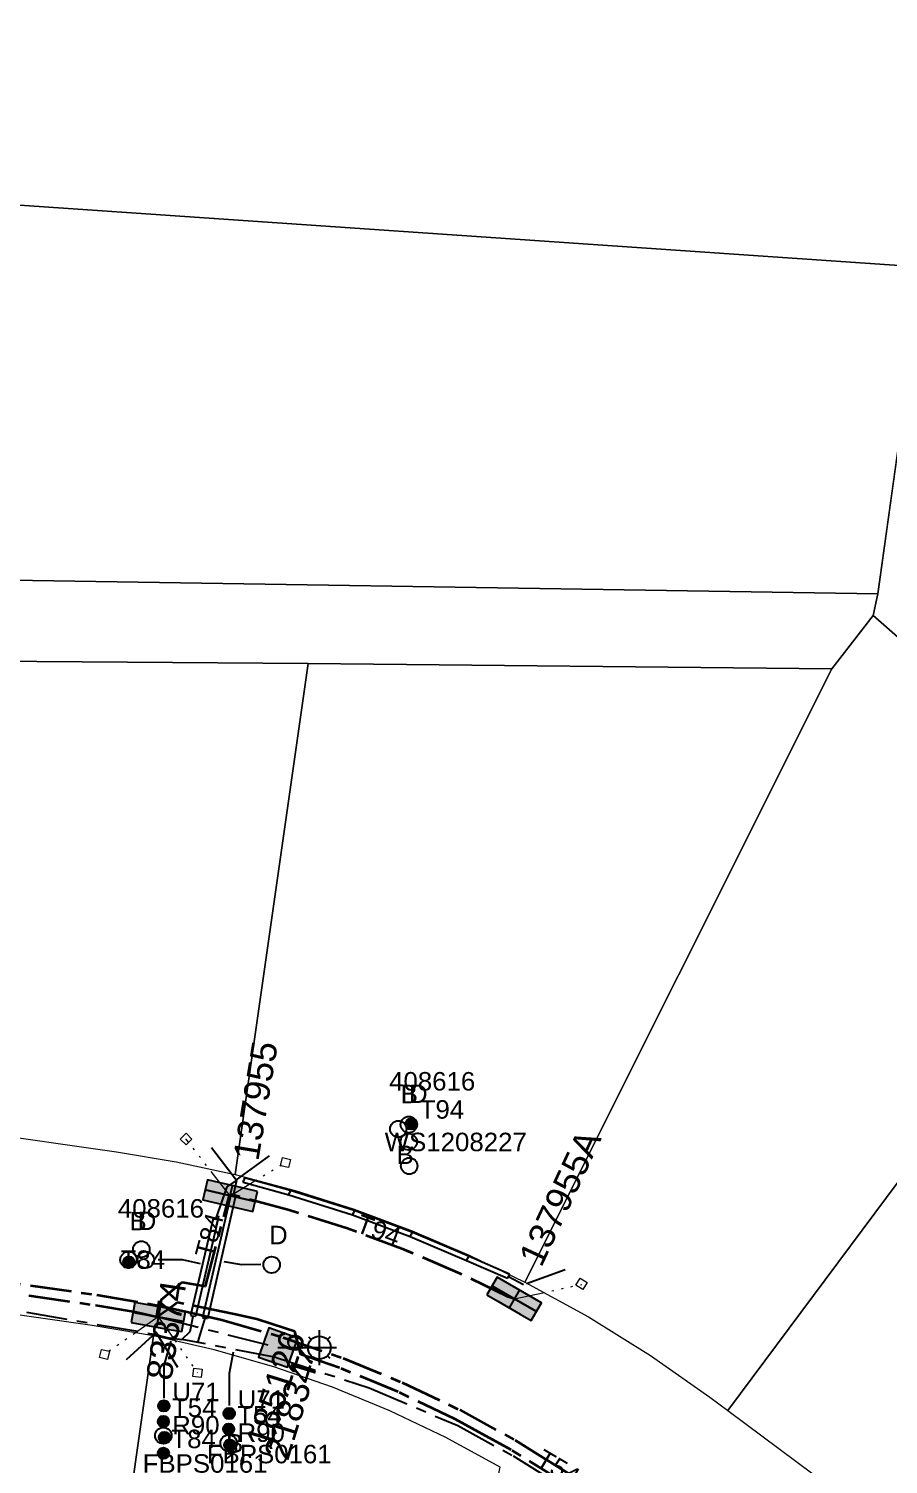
# Model space of a CAD drawing. Header units: metres. Extents: x 244561 to 254068, y 6159332 to 6162744.
# Drawn here: x 251460.1 to 251543.8, y 6161881.6 to 6162021.4 of the extents above; entities that cross this region are included whole.
import ezdxf
from ezdxf.enums import TextEntityAlignment as Align

# ---------------------------------------------------------------- set-up
doc = ezdxf.new("R2010")
doc.units = ezdxf.units.M
doc.linetypes.add('Cable Exist UG', pattern=[7, 4, -1, 1, -1])
doc.linetypes.add('PHANTOMX2', pattern=[6.6, 3, -0.75, 0.2, -0.75, 0.2, -0.75, 0.2, -0.75])
doc.layers.get('0').update_dxf_attribs({"color": 6})
for name, color, linetype, lineweight in [('_User_HV_Exist', 1, 'Continuous', 35), ('_User_LV_Exist', 5, 'Continuous', 35), ('Cadastre Developer_SP_NEW', 92, 'Continuous', 15), ('Cadastre Land Parcels_SP_EXT', 118, 'Continuous', 15), ('Mains_HV_EXT', 13, 'Continuous', 25), ('Mains_LV_EXT', 163, 'Continuous', 25), ('Mains_LV_SL_EXT', 135, 'Continuous', 25), ('Services_SP_EXT', 42, 'PHANTOMX2', 20)]:
    doc.layers.add(name, color=color, linetype=linetype, lineweight=lineweight)
for name, color, linetype in [('Duct_SP_EXT', 30, 'Continuous'), ('Equip_SP_SL_EXT', 7, 'Continuous'), ('SupportsUG_SP_LV_EXT', 7, 'Continuous'), ('SupportsUG_SP_LV_SL_EXT', 7, 'Continuous'), ('Trench_SP_EXT', 7, 'Continuous')]:
    doc.layers.add(name, color=color, linetype=linetype)
doc.styles.add('COLUMN_LABEL', font='arial.ttf', dxfattribs={"height": 2})
doc.styles.add('iecARIAL', font='arial.ttf', dxfattribs={"height": 2})
doc.styles.add('POLE_LABEL', font='arial.ttf', dxfattribs={"height": 2})
doc.styles.add('SL_LABEL', font='arial.ttf', dxfattribs={"height": 2})
doc.styles.get("Standard").update_dxf_attribs({"font": 'arial.ttf'})

# ---------------------------------------------------------------- blocks, each defined once
blk = doc.blocks.new('COLUMN_EXT')
blk.add_hatch(color=256).paths.add_polyline_path([(1.5, -1.5), (1.5, 1.5), (-1.5, 1.5), (-1.5, -1.5)])
blk.add_lwpolyline([(1.5, 1.5), (-1.5, 1.5), (-1.5, -1.5), (1.5, -1.5)], close=True)
at = {"flags": 9}
for tag, p in [('STREETNAME', (-1.81, 1.6)), ('LOCATION', (-1.81, 1.4)), ('SUBURB', (-1.81, 1.8)), ('NOTES', (-1.81, 2)), ('COLUMN_TYPE', (-1.81, 0.4)), ('OWNED_BY', (-1.81, 0.6)), ('LEGEND', (-1.81, 1.2)), ('USAGE', (-1.81, 1)), ('STATE', (-1.81, 0.8))]:
    blk.add_attdef(tag, text='', height=0.2, rotation=180, dxfattribs=at).set_placement(p, align=Align.MIDDLE_LEFT)
at = {"flags": 1}
blk.add_attdef('Z', (-1.81, 2.35), '', height=0.2, rotation=180, dxfattribs=at)
at = {"flags": 9}
for tag, style, p in [('STRUCTURE_PLANT_NUMBER', 'POLE_LABEL', (-1.81, -0.03)), ('STREET_CODE', 'COLUMN_LABEL', (-1.81, 0.2))]:
    blk.add_attdef(tag, text='', height=0.2, rotation=180, dxfattribs=dict(at, style=style)).set_placement(p, align=Align.MIDDLE_LEFT)
at = {"style": 'COLUMN_LABEL', "width": 0.9, "flags": 8}
blk.add_attdef('ASSET_NUM', text='', height=2, rotation=270, dxfattribs=at).set_placement((2, -4), align=Align.MIDDLE_LEFT)
blk = doc.blocks.new('PILLAR_EXT')
blk.add_hatch(color=256).paths.add_polyline_path([(-2.5, 1), (-2.5, -1), (2.5, -1), (2.5, 1)])
for p, q in [((-2.5, 0), (2.5, 0)), ((0, 1), (0, -1))]:
    blk.add_line(p, q)
at = {"ltscale": 10}
blk.add_line((2.5, 0), (-2.5, 0), dxfattribs=at)
blk.add_lwpolyline([(-2.5, -1), (-1.25, -1), (1.25, -1), (2.5, -1), (2.5, 1), (-2.5, 1)], close=True)
at = {"width": 0.9, "flags": 8}
blk.add_attdef('ASSET_NUM', text='', height=2, rotation=90, dxfattribs=at).set_placement((-2, 4), align=Align.MIDDLE_LEFT)
for tag, p, flags in [('OWNED_BY', (0, -0.2), 9), ('STATE', (0, -0.4), 9), ('SUPPORT_TYPE', (0, -0.6), 9), ('USAGE', (0, -0.8), 9), ('LEGEND', (0, -1), 9), ('LOCATION', (0, -1.2), 9), ('NOTES', (0, -1.4), 9), ('STREETNAME', (0, -1.8), 9), ('SUBURB', (0, -2), 1), ('PARENT', (0, -1.6), 9)]:
    blk.add_attdef(tag, p, '', height=0.2, dxfattribs=dict(flags=flags))
blk = doc.blocks.new('DUCT_EXT')
blk.add_circle((0, 0.8), 0.8)
at = {"flags": 1}
blk.add_attdef('Z', (0, 0), '', height=0.2, dxfattribs=at)
at = {"flags": 9}
for tag, p in [('DUCT_CODE', (0, 0)), ('XSECT_TYPE', (0, -0.2)), ('STATE', (0, -0.6)), ('FB_REFERENCE', (0, -0.4)), ('NOTES', (0, -0.8))]:
    blk.add_attdef(tag, text='', height=0.2, dxfattribs=at).set_placement(p, align=Align.MIDDLE_LEFT)
blk = doc.blocks.new('SL_LANTERN_EXT')
at = {"flags": 9}
for tag, p in [('LRATECODE', (-7.4, 0)), ('LOUTREACHVOCAB', (-7.2, 0)), ('LOUTREACH', (-7, 0)), ('LANTNUMBER', (-6.6, 0)), ('LNEW', (-6.4, 0)), ('LMASTVOCAB', (-6.2, 0)), ('LMAST', (-6, 0)), ('LLAMPVOCAB', (-5.8, 0)), ('LLAMP', (-5.6, 0)), ('LEXIST', (-5.4, 0)), ('LCHARGE3PERCENT', (-5.2, 0)), ('LCHARGE3', (-5, 0)), ('LCHARGE2PERCENT', (-4.8, 0)), ('LCHARGE2', (-4.6, 0)), ('LCHARGE1PERCENT', (-4.4, 0)), ('LCHARGE1', (-4.2, 0)), ('LCATEGORY', (-4, 0)), ('LBRACKETVOCAB', (-3.8, 0)), ('LBRACKET', (-3.6, 0)), ('LKINGHEIGHT', (-3.4, 0)), ('CREPLACE', (-3.2, 0)), ('CREMOVE', (-3, 0)), ('CNUMBER', (-2.8, 0)), ('CNEW', (-2.6, 0)), ('CEXIST', (-2.4, 0)), ('USAGE', (-2.2, 0)), ('STATE', (-2, 0)), ('OWNED_BY', (-1.8, 0)), ('ORIENTATION', (-1.6, 0)), ('OPERATING_VOLTAGE', (-1.4, 0)), ('NO_PHASES', (-1.2, 0)), ('LANTERN_TYPE', (-1, 0)), ('LANTERN_PURPOSE', (-0.8, 0)), ('CONTROL_TYPE', (-0.6, 0)), ('CONSTRUCTED_VOLTAGE', (-0.4, 0))]:
    blk.add_attdef(tag, text='', height=0.001, rotation=270, dxfattribs=at).set_placement(p, align=Align.MIDDLE_LEFT)
at = {"style": 'SL_LABEL', "flags": 9}
blk.add_attdef('STREET_CODE', text='', height=0.001, rotation=270, dxfattribs=at).set_placement((0, 0), align=Align.MIDDLE_LEFT)
at = {"flags": 1}
blk.add_attdef('Z', (0, 0), '', height=0.001, rotation=270, dxfattribs=at)
at = {"width": 0.9}
blk.add_attdef('LNUMBER', text='', height=1, dxfattribs=at).set_placement((7, -1), align=Align.MIDDLE_LEFT)
at = {"flags": 9}
for tag, p in [('LREMOVE', (0, -7.6)), ('LREPLACE', (0, -7.8)), ('LTYPE', (0, -8)), ('LTYPEVOCAB', (0, -8.2)), ('LEGEND', (0, -8.4)), ('SUBURB', (0, -8.6)), ('STREETNAME', (0, -8.8)), ('LOCATION', (0, -9)), ('NOTES', (0, -9.2)), ('MAINTAINED_BY', (0, -9.86))]:
    blk.add_attdef(tag, text='', height=0.001, dxfattribs=at).set_placement(p, align=Align.MIDDLE_LEFT)
blk.add_attdef('OPERATED_BY', (0, -9.61), '', height=0.001, dxfattribs=at)
blk.add_wipeout([(5.69, 0), (5.06, -1.06), (4, -1.69), (2.94, -1.06), (2.31, 0), (2.94, 1.06), (4, 1.69), (5.06, 1.06)])
for p, q in [((4, 1.69), (4, 0)), ((0, 0), (4, 0)), ((2.94, 1.06), (3.2, 0.8)), ((5.06, 1.06), (4.8, 0.8)), ((2.94, -1.06), (3.2, -0.8)), ((4, 0), (5.69, 0)), ((4, 0), (4, -1.69)), ((5.06, -1.06), (4.8, -0.8))]:
    blk.add_line(p, q)
blk.add_circle((4, 0), 1.12)
blk = doc.blocks.new('CCP_EXT')
at = {"flags": 9}
for tag, p in [('LEGEND', (0, -1.4)), ('STATE', (0, -1.8)), ('LIFE_SUPPORT', (0, -1.6)), ('NOTES', (0, -2))]:
    blk.add_attdef(tag, text='', height=0.2, dxfattribs=at).set_placement(p, align=Align.MIDDLE_LEFT)
blk.add_wipeout([(0, 0.57), (0.57, 0), (0, -0.57), (-0.57, 0)])
blk.add_lwpolyline([(-0.57, 0), (0, 0.57), (0.57, 0), (0, -0.57), (-0.57, 0)])
at = {"flags": 1}
blk.add_attdef('Z', (0, 0), '', height=0.2, dxfattribs=at)
at = {"flags": 9}
for tag, p in [('CCP_TYPE', (0, 0)), ('CONSTRUCTED_VOLTAGE', (0, -0.2)), ('OPERATING_VOLTAGE', (0, -0.6)), ('ORIENTATION', (0, -0.8)), ('OWNED_BY', (0, -1)), ('NO_PHASES', (0, -0.4)), ('USAGE', (0, -1.2))]:
    blk.add_attdef(tag, text='', height=0.2, dxfattribs=at).set_placement(p, align=Align.MIDDLE_LEFT)
blk = doc.blocks.new('CABLE_LARGE_EXT')
h = blk.add_hatch(color=256)
edge = h.paths.add_edge_path()
edge.add_arc((0, 0.55), 0.55, 0, 360)
blk.add_circle((0, 0.55), 0.55)
at = {"flags": 1}
blk.add_attdef('Z', (0, 0), '', height=0.2, dxfattribs=at)
at = {"flags": 9}
for tag, p in [('COND_CODE', (0, 0)), ('STATE', (0, -0.4)), ('XSECT_SIZE', (0, -0.6)), ('FB_REFERENCE', (0, -0.2)), ('NOTES', (0, -0.8))]:
    blk.add_attdef(tag, text='', height=0.2, dxfattribs=at).set_placement(p, align=Align.MIDDLE_LEFT)

msp = doc.modelspace()

# ---------------------------------------------------------------- linework, layer by layer
at = {"layer": '_User_LV_Exist', "linetype": 'Cable Exist UG'}
for points in [[(251421.3572, 6161909.9187), (251425.5737, 6161908.9213), (251424.98, 6161902.4862), (251439.3209, 6161900.9535), (251439.3209, 6161900.9535), (251466.5717, 6161897.0604), (251470.4432, 6161896.3971), (251472.7121, 6161895.8901)], [(251472.7005, 6161895.9065), (251473.0047, 6161897.6205), (251475.0097, 6161899.2915), (251477.2796, 6161898.9084), (251479.6753, 6161907.8552)], [(251507.3534, 6161897.6766), (251506.7493, 6161897.8772), (251506.7493, 6161897.8772), (251502.1268, 6161900.1152), (251496.6696, 6161902.4443), (251491.1086, 6161904.512), (251485.4547, 6161906.3127), (251479.6753, 6161907.8552)]]:
    msp.add_lwpolyline(points, dxfattribs=at)
at = {"layer": 'Cadastre Developer_SP_NEW', "linetype": 'Continuous'}
for points in [[(251550.0385, 6162017.9007), (251551.2319, 6162026.1994), (251442.3935, 6162041.8655), (251444.1165, 6162023.5378), (251444.9581, 6162005.1495), (251547.1928, 6161998.1245), (251550.0385, 6162017.9007)], [(251547.1928, 6161998.1245), (251444.9581, 6162005.1495), (251444.9086, 6161986.4994), (251443.9523, 6161967.8726), (251542.7676, 6161966.3383), (251547.1928, 6161998.1245)], [(251568.6289, 6161943.4938), (251581.0445, 6161967.7411), (251574.3924, 6161970.1353), (251544.7795, 6161980.793), (251542.7676, 6161966.3383), (251542.3012, 6161964.2041), (251566.1778, 6161943.2675), (251568.6289, 6161943.4938)], [(251542.3013, 6161964.2041), (251542.7676, 6161966.3383), (251443.9523, 6161967.8726), (251443.2624, 6161959.877), (251487.2983, 6161959.5315), (251538.2814, 6161959.0267), (251542.3013, 6161964.2041)], [(251592.0792, 6161920.5563), (251568.6128, 6161941.1318), (251528.1481, 6161886.7968), (251553.0937, 6161868.2067), (251592.0792, 6161920.5563)]]:
    msp.add_lwpolyline(points, close=True, dxfattribs=at)
at = {"layer": 'Cadastre Land Parcels_SP_EXT', "linetype": 'Continuous'}
for points in [[(251550.0385, 6162017.9007), (251551.2319, 6162026.1994), (251442.3935, 6162041.8655), (251444.1165, 6162023.5378), (251444.9581, 6162005.1495), (251547.1928, 6161998.1245), (251550.0385, 6162017.9007)], [(251547.1928, 6161998.1245), (251444.9581, 6162005.1495), (251444.9086, 6161986.4994), (251443.9523, 6161967.8726), (251542.7676, 6161966.3383), (251547.1928, 6161998.1245)], [(251568.6289, 6161943.4938), (251581.0445, 6161967.7411), (251574.3924, 6161970.1353), (251544.7795, 6161980.793), (251542.7676, 6161966.3383), (251542.3012, 6161964.2041), (251566.1778, 6161943.2675), (251568.6289, 6161943.4938)], [(251542.3013, 6161964.2041), (251542.7676, 6161966.3383), (251443.9523, 6161967.8726), (251443.2624, 6161959.877), (251487.2983, 6161959.5315), (251538.2814, 6161959.0267), (251542.3013, 6161964.2041)], [(251568.6128, 6161941.1318), (251542.3013, 6161964.2041), (251538.2814, 6161959.0267), (251508.3821, 6161899.3087), (251514.5984, 6161895.9076), (251520.6166, 6161892.1647), (251526.4126, 6161888.0905), (251528.1481, 6161886.7968), (251568.6128, 6161941.1318)], [(251487.2983, 6161959.5315), (251443.2624, 6161959.877), (251441.2028, 6161942.6763), (251438.0218, 6161920.4012), (251441.4148, 6161915.8772), (251468.639, 6161911.989), (251474.4409, 6161911.0238), (251480.191, 6161909.7875), (251487.2983, 6161959.5315)], [(251538.2814, 6161959.0267), (251487.2983, 6161959.5315), (251480.191, 6161909.7875), (251486.0163, 6161908.2328), (251491.761, 6161906.4032), (251497.4111, 6161904.3023), (251502.9556, 6161901.936), (251508.3821, 6161899.3087), (251538.2814, 6161959.0267)], [(251592.0792, 6161920.5563), (251568.6128, 6161941.1318), (251528.1481, 6161886.7968), (251553.0937, 6161868.2067), (251592.0792, 6161920.5563)], [(251472.2443, 6161894.0594), (251466.2613, 6161895.0844), (251439.038, 6161898.9735), (251434.4873, 6161895.6466), (251430.9888, 6161870.9019), (251429.9664, 6161863.1014), (251428.3201, 6161845.3646), (251427.6039, 6161827.5652), (251461.4916, 6161818.7746), (251472.2443, 6161894.0594)], [(251505.9919, 6161881.2812), (251500.6905, 6161884.1805), (251495.2383, 6161886.7803), (251489.6497, 6161889.0749), (251483.9429, 6161891.0567), (251478.1344, 6161892.7213), (251472.2443, 6161894.0594), (251461.4916, 6161818.7746), (251490.7672, 6161811.2477), (251505.9919, 6161881.2812)]]:
    msp.add_lwpolyline(points, close=True, dxfattribs=at)
at = {"layer": 'Duct_SP_EXT'}
for p, q in [((251481.0846, 6161909.4515), (251481.0218, 6161909.2199)), ((251485.5535, 6161908.2393), (251481.0846, 6161909.4515)), ((251480.959, 6161908.9882), (251481.0218, 6161909.2199)), ((251485.4179, 6161907.7787), (251480.959, 6161908.9882)), ((251485.4179, 6161907.7787), (251485.4857, 6161908.009)), ((251485.5535, 6161908.2393), (251485.4857, 6161908.009)), ((251491.7769, 6161906.2603), (251485.5535, 6161908.2393)), ((251479.7578, 6161907.7945), (251477.0088, 6161895.8484)), ((251480.2256, 6161907.6869), (251477.4766, 6161895.7408)), ((251479.7578, 6161907.7945), (251479.9917, 6161907.7407)), ((251480.2256, 6161907.6869), (251479.9917, 6161907.7407)), ((251491.6204, 6161905.8064), (251485.4179, 6161907.7787)), ((251478.0294, 6161905.4839), (251475.8473, 6161896.0566)), ((251478.4971, 6161905.3757), (251476.3149, 6161895.9484)), ((251478.0294, 6161905.4839), (251478.2632, 6161905.4298)), ((251478.4971, 6161905.3757), (251478.2632, 6161905.4298)), ((251491.6204, 6161905.8064), (251491.6987, 6161906.0333)), ((251497.2152, 6161903.726), (251491.6204, 6161905.8064)), ((251491.7769, 6161906.2603), (251491.6987, 6161906.0333)), ((251497.3932, 6161904.172), (251491.7769, 6161906.2603)), ((251497.2152, 6161903.726), (251497.3042, 6161903.949)), ((251497.3932, 6161904.172), (251497.3042, 6161903.949)), ((251502.9001, 6161901.8217), (251497.3932, 6161904.172)), ((251502.7099, 6161901.381), (251497.2152, 6161903.726)), ((251502.7099, 6161901.381), (251502.805, 6161901.6013)), ((251506.6887, 6161899.6447), (251502.7099, 6161901.381)), ((251502.9001, 6161901.8217), (251502.805, 6161901.6013)), ((251506.8807, 6161900.0846), (251502.9001, 6161901.8217)), ((251506.6887, 6161899.6447), (251506.7847, 6161899.8647)), ((251506.8807, 6161900.0846), (251506.7847, 6161899.8647)), ((251475.8473, 6161896.0566), (251476.0811, 6161896.0025)), ((251476.3149, 6161895.9484), (251476.0811, 6161896.0025)), ((251477.0088, 6161895.8484), (251477.2427, 6161895.7946)), ((251477.4766, 6161895.7408), (251477.2427, 6161895.7946))]:
    msp.add_line(p, q, dxfattribs=at)
for points in [[(251472.6971, 6161901.4984), (251475.0171, 6161901.4984), (251476.7768, 6161901.1036)], [(251482.6727, 6161901.0089), (251480.8327, 6161901.0005), (251479.1093, 6161901.2797)], [(251473.2668, 6161888.0138), (251473.2668, 6161891.1708), (251473.9648, 6161893.5619)], [(251479.6265, 6161887.2801), (251479.6265, 6161890.4372), (251480.0099, 6161892.5017)]]:
    msp.add_lwpolyline(points, dxfattribs=at)
at = {"layer": 'Mains_LV_EXT', "linetype": 'Cable Exist UG'}
for points in [[(251421.3572, 6161909.9187), (251425.5737, 6161908.9213), (251424.98, 6161902.4862), (251439.3209, 6161900.9535), (251439.3209, 6161900.9535), (251466.5717, 6161897.0604), (251470.4432, 6161896.3971), (251472.7121, 6161895.8901)], [(251472.7005, 6161895.9065), (251473.0047, 6161897.6205), (251475.0097, 6161899.2915), (251477.2796, 6161898.9084), (251479.6753, 6161907.8552)], [(251507.3534, 6161897.6766), (251506.7493, 6161897.8772), (251506.7493, 6161897.8772), (251502.1268, 6161900.1152), (251496.6696, 6161902.4443), (251491.1086, 6161904.512), (251485.4547, 6161906.3127), (251479.6753, 6161907.8552)]]:
    msp.add_lwpolyline(points, dxfattribs=at)
at = {"layer": 'Trench_SP_EXT', "linetype": 'Cable Exist UG'}
for points in [[(251480.3244, 6161909.2112), (251477.6097, 6161912.723)], [(251480.304, 6161909.2519), (251483.6011, 6161911.6606)], [(251480.2782, 6161909.1839), (251479.3667, 6161908.5962), (251478.2632, 6161905.4298)], [(251480.3244, 6161909.2112), (251479.9917, 6161907.7407)], [(251436.2125, 6161900.3536), (251439.1601, 6161899.9327), (251472.3068, 6161894.2357)], [(251506.7847, 6161899.8647), (251508.2719, 6161899.0731)], [(251472.3068, 6161894.2357), (251473.5616, 6161893.9157), (251475.0009, 6161893.6998), (251475.8165, 6161894.4914), (251476.0812, 6161896.0025)], [(251477.2427, 6161895.7946), (251476.5534, 6161893.5135)], [(251472.5228, 6161894.4349), (251469.0202, 6161891.2051)], [(251472.4618, 6161894.4146), (251474.9322, 6161890.4659)]]:
    msp.add_lwpolyline(points, dxfattribs=at)

# ---------------------------------------------------------------- block references
at = {"layer": 'Duct_SP_EXT'}
for name, p in [('DUCT_EXT', (251496.0625, 6161913.4091)), ('DUCT_EXT', (251497.0932, 6161913.8438)), ('DUCT_EXT', (251497.0904, 6161912.1625)), ('DUCT_EXT', (251497.1297, 6161909.8103)), ('CABLE_LARGE_EXT', (251469.8458, 6161900.7089)), ('DUCT_EXT', (251483.7356, 6161900.1886)), ('CABLE_LARGE_EXT', (251473.2418, 6161886.6944)), ('CABLE_LARGE_EXT', (251479.6016, 6161885.9607)), ('CABLE_LARGE_EXT', (251473.1919, 6161885.1757)), ('DUCT_EXT', (251473.1919, 6161883.5575)), ('CABLE_LARGE_EXT', (251473.2938, 6161883.6254)), ('DUCT_EXT', (251479.5518, 6161882.8238)), ('CABLE_LARGE_EXT', (251479.5517, 6161884.442)), ('CABLE_LARGE_EXT', (251473.1927, 6161882.0822)), ('CABLE_LARGE_EXT', (251479.6536, 6161882.8917))]:
    msp.add_blockref(name, p, dxfattribs=at)
for name, p, rotation in [('CABLE_LARGE_EXT', (251497.8613, 6161914.7131), 90.4407280712215), ('DUCT_EXT', (251470.248, 6161902.5), 269.9668667270062), ('DUCT_EXT', (251469.0008, 6161901.4727), 269.9668667270062), ('DUCT_EXT', (251470.6821, 6161901.469), 269.9668667270062)]:
    msp.add_blockref(name, p, dxfattribs=dict(at, rotation=rotation))
at = {"layer": 'SupportsUG_SP_LV_EXT'}
ref = msp.add_blockref('PILLAR_EXT', (251479.7064, 6161907.7204), dxfattribs=dict(at, rotation=166.6572108961792))
ref.add_attrib('ASSET_NUM', '137955', dxfattribs={"layer": '0', "height": 2.5, "rotation": 80.537678, "style": 'iecARIAL'}).set_placement((251481.2064, 6161911.2204), align=Align.MIDDLE_LEFT)
ref = msp.add_blockref('PILLAR_EXT', (251507.3534, 6161897.6765), dxfattribs=dict(at, rotation=330.0330994863419))
ref.add_attrib('ASSET_NUM', '137955A', dxfattribs={"layer": '0', "height": 2.5, "rotation": 64.999758, "style": 'iecARIAL'}).set_placement((251508.8534, 6161901.1765), align=Align.MIDDLE_LEFT)
ref = msp.add_blockref('PILLAR_EXT', (251472.7006, 6161895.9064), dxfattribs=dict(at, rotation=349.909840453732))
ref.add_attrib('ASSET_NUM', '83374', dxfattribs={"layer": '0', "height": 2.5, "rotation": 81.29263, "style": 'iecARIAL'}).set_placement((251474.2006, 6161899.4064), align=Align.MIDDLE_RIGHT)
at = {"layer": 'SupportsUG_SP_LV_SL_EXT'}
ref = msp.add_blockref('COLUMN_EXT', (251484.3756, 6161892.9205), dxfattribs=dict(at, rotation=340.4262246808156))
ref.add_attrib('ASSET_NUM', '218344', dxfattribs={"layer": '0', "height": 2.5, "rotation": 72.815852, "style": 'COLUMN_LABEL'}).set_placement((251486.3756, 6161893.6705), align=Align.TOP_RIGHT)

# ---------------------------------------------------------------- texts
at = {"layer": 'Duct_SP_EXT'}
for s, p in [('408616', (251495.1706, 6161917.9578)), ('B', (251496.3, 6161916.7209)), ('D', (251497.1066, 6161916.7388)), ('T94', (251498.1491, 6161915.2168)), ('WS1208227', (251494.7429, 6161912.0505)), ('B', (251495.8942, 6161910.8031)), ('408616', (251468.7595, 6161905.5829)), ('B', (251469.8888, 6161904.3459)), ('D', (251470.6954, 6161904.3639)), ('D', (251483.4855, 6161902.9886)), ('T84', (251469.0302, 6161900.5889)), ('T54', (251474.0305, 6161886.18)), ('R90', (251474.0545, 6161884.4785)), ('T84', (251473.976, 6161883.1325)), ('B', (251479.2953, 6161882.7026)), ('FBPS0161', (251477.4191, 6161881.657)), ('FBPS0161', (251471.1768, 6161880.7419))]:
    msp.add_text(s, height=1.8, dxfattribs=at).set_placement(p)
at = {"layer": 'Mains_LV_EXT'}
for s, rotation, p in [('T84', 75.009353, (251477.9798, 6161901.5232)), ('T94', 339.603198, (251491.8089, 6161904.2517)), ('T54', 329.492526, (251509.3235, 6161881.5617))]:
    msp.add_text(s, height=1.8, rotation=rotation, dxfattribs=at).set_placement(p)

# ---------------------------------------------------------------- next in the draw order: block references
at = {"layer": 'Equip_SP_SL_EXT'}
ref = msp.add_blockref('SL_LANTERN_EXT', (251484.3756, 6161892.9204), dxfattribs=at)
ref.add_attrib('ASSET_NUM', '185126', dxfattribs={"layer": '0', "height": 2.5, "rotation": 72.815852, "style": 'iecARIAL'}).set_placement((251485.8756, 6161894.4204), align=Align.MIDDLE_RIGHT)
at = {"layer": 'Services_SP_EXT'}
msp.add_blockref('CCP_EXT', (251475.4065, 6161913.2294), dxfattribs=at)
for p, rotation in [((251485.085, 6161910.9429), 122.6495047772494), ((251513.9012, 6161899.1387), 192.7745037565581), ((251467.4639, 6161892.2648), 302.1899409953934), ((251476.5145, 6161890.4741), 218.2876838810425)]:
    msp.add_blockref('CCP_EXT', p, dxfattribs=dict(at, rotation=rotation))

# ---------------------------------------------------------------- next in the draw order: linework, layer by layer
at = {"layer": '_User_HV_Exist', "linetype": 'Cable Exist UG'}
msp.add_lwpolyline([(251416.5879, 6161920.2024), (251423.3555, 6161919.3139), (251423.3555, 6161919.3139), (251422.4381, 6161910.0636), (251422.232, 6161908.6012), (251422.232, 6161908.6012), (251421.5191, 6161903.6103), (251439.4623, 6161901.9434), (251439.4623, 6161901.9434), (251466.7269, 6161898.0483), (251472.7509, 6161897.0163), (251475.9421, 6161896.2958), (251475.9421, 6161896.2958), (251478.8806, 6161895.6283), (251484.849, 6161893.9178), (251490.7123, 6161891.8816), (251496.4546, 6161889.5239), (251502.0569, 6161886.8526), (251507.4314, 6161883.9133), (251509.6333, 6161882.5468), (251509.6333, 6161882.5468), (251512.7989, 6161880.5741)], dxfattribs=at)
at = {"layer": '_User_LV_Exist', "linetype": 'Cable Exist UG'}
msp.add_lwpolyline([(251512.2464, 6161879.7402), (251507.0497, 6161882.9786), (251504.9203, 6161884.1468), (251504.9203, 6161884.1468), (251501.6014, 6161885.962), (251496.0492, 6161888.6094), (251490.3582, 6161890.946), (251486.5775, 6161892.2589), (251485.9917, 6161894.4966), (251485.0693, 6161894.7974), (251485.0693, 6161894.7974), (251482.2846, 6161895.7056), (251480.0846, 6161896.1924), (251474.5796, 6161897.3264), (251474.0564, 6161896.931), (251472.628, 6161895.9089)], dxfattribs=at)
at = {"layer": 'Cadastre Developer_SP_NEW', "linetype": 'Continuous'}
for points in [[(251568.6128, 6161941.1318), (251542.3013, 6161964.2041), (251538.2814, 6161959.0267), (251508.3821, 6161899.3087), (251514.5984, 6161895.9076), (251520.6166, 6161892.1647), (251526.4126, 6161888.0905), (251528.1481, 6161886.7968), (251568.6128, 6161941.1318)], [(251487.2983, 6161959.5315), (251443.2624, 6161959.877), (251441.2028, 6161942.6763), (251438.0218, 6161920.4012), (251441.4148, 6161915.8772), (251468.639, 6161911.989), (251474.4409, 6161911.0238), (251480.191, 6161909.7875), (251487.2983, 6161959.5315)], [(251538.2814, 6161959.0267), (251487.2983, 6161959.5315), (251480.191, 6161909.7875), (251486.0163, 6161908.2328), (251491.761, 6161906.4032), (251497.4111, 6161904.3023), (251502.9556, 6161901.936), (251508.3821, 6161899.3087), (251538.2814, 6161959.0267)], [(251472.2443, 6161894.0594), (251466.2613, 6161895.0844), (251439.038, 6161898.9735), (251434.4873, 6161895.6466), (251430.9888, 6161870.9019), (251429.9664, 6161863.1014), (251428.3201, 6161845.3646), (251427.6039, 6161827.5652), (251461.4916, 6161818.7746), (251472.2443, 6161894.0594)], [(251505.9919, 6161881.2812), (251500.6905, 6161884.1805), (251495.2383, 6161886.7803), (251489.6497, 6161889.0749), (251483.9429, 6161891.0567), (251478.1344, 6161892.7213), (251472.2443, 6161894.0594), (251461.4916, 6161818.7746), (251490.7672, 6161811.2477), (251505.9919, 6161881.2812)]]:
    msp.add_lwpolyline(points, close=True, dxfattribs=at)
at = {"layer": 'Mains_HV_EXT', "linetype": 'Cable Exist UG'}
msp.add_lwpolyline([(251416.5879, 6161920.2024), (251423.3555, 6161919.3139), (251423.3555, 6161919.3139), (251422.4381, 6161910.0636), (251422.232, 6161908.6012), (251422.232, 6161908.6012), (251421.5191, 6161903.6103), (251439.4623, 6161901.9434), (251439.4623, 6161901.9434), (251466.7269, 6161898.0483), (251472.7509, 6161897.0163), (251475.9421, 6161896.2958), (251475.9421, 6161896.2958), (251478.8806, 6161895.6283), (251484.849, 6161893.9178), (251490.7123, 6161891.8816), (251496.4546, 6161889.5239), (251502.0569, 6161886.8526), (251507.4314, 6161883.9133), (251509.6333, 6161882.5468), (251509.6333, 6161882.5468), (251512.7989, 6161880.5741)], dxfattribs=at)
at = {"layer": 'Mains_LV_EXT', "linetype": 'Cable Exist UG'}
msp.add_lwpolyline([(251512.2464, 6161879.7402), (251507.0497, 6161882.9786), (251504.9203, 6161884.1468), (251504.9203, 6161884.1468), (251501.6014, 6161885.962), (251496.0492, 6161888.6094), (251490.3582, 6161890.946), (251486.5775, 6161892.2589), (251485.9917, 6161894.4966), (251485.0693, 6161894.7974), (251485.0693, 6161894.7974), (251482.2846, 6161895.7056), (251480.0846, 6161896.1924), (251474.5796, 6161897.3264), (251474.0564, 6161896.931), (251472.628, 6161895.9089)], dxfattribs=at)
at = {"layer": 'Mains_LV_SL_EXT', "linetype": 'Cable Exist UG'}
msp.add_lwpolyline([(251472.7005, 6161895.9065), (251484.3757, 6161892.9205)], dxfattribs=at)
at = {"layer": 'Services_SP_EXT'}
for points in [[(251479.6866, 6161907.7086), (251475.3964, 6161913.2425)], [(251479.6866, 6161907.7086), (251485.0957, 6161910.9492)], [(251507.3534, 6161897.6766), (251513.9327, 6161899.0775)], [(251472.7006, 6161895.9065), (251467.4639, 6161892.2648)], [(251472.7006, 6161895.9065), (251476.5241, 6161890.4604)]]:
    msp.add_lwpolyline(points, dxfattribs=at)
at = {"layer": 'Trench_SP_EXT', "linetype": 'Cable Exist UG'}
for points in [[(251508.5598, 6161899.1751), (251512.5696, 6161900.6264)], [(251484.1733, 6161891.9769), (251475.0108, 6161893.7094)], [(251484.1733, 6161891.9769), (251493.2234, 6161889.0024), (251501.8586, 6161885.3325), (251507.2471, 6161882.3751), (251512.4782, 6161879.1151), (251517.5011, 6161875.5825), (251533.6012, 6161863.6006)]]:
    msp.add_lwpolyline(points, dxfattribs=at)

# ---------------------------------------------------------------- next in the draw order: texts
at = {"layer": 'Duct_SP_EXT'}
for s, p in [('U71', (251474.0646, 6161887.7086)), ('U71', (251480.4243, 6161886.9749)), ('T54', (251480.3903, 6161885.4463)), ('R90', (251480.4143, 6161883.7448))]:
    msp.add_text(s, height=1.8, dxfattribs=at).set_placement(p)

doc.saveas('drawing.dxf')
